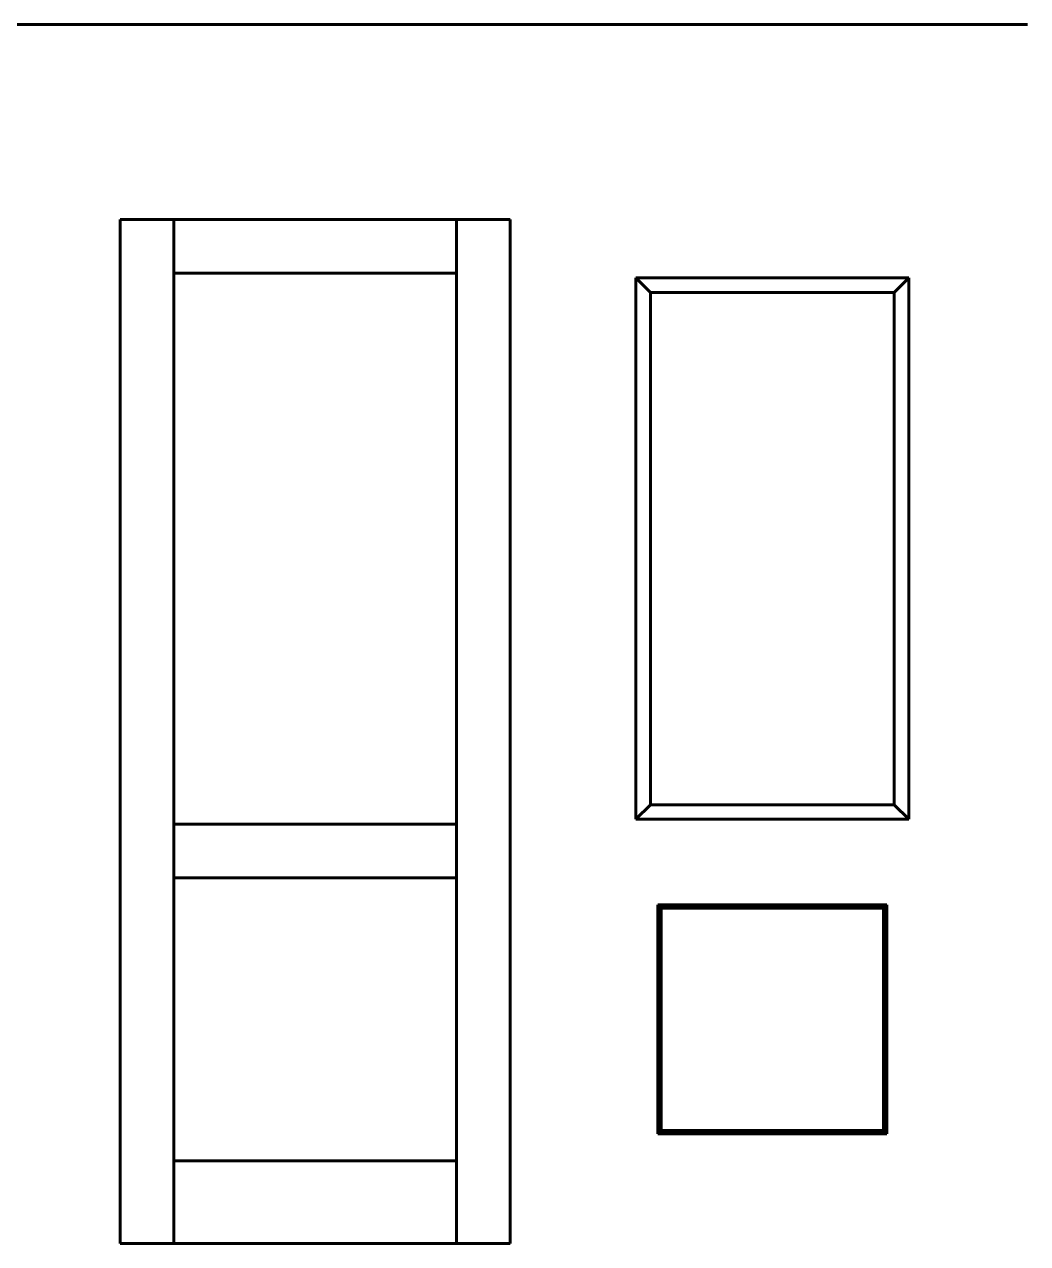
# Model space of a CAD drawing. Header units: inches. Extents: x -4554 to 14101, y -13650 to 2449.
# Drawn here: x 5192 to 7250, y -6400 to -3900 of the extents above; entities that cross this region are included whole.
import ezdxf

# ---------------------------------------------------------------- set-up
doc = ezdxf.new("R2010")
doc.units = ezdxf.units.IN
doc.layers.add('Слой1', color=7, linetype='Continuous')

msp = doc.modelspace()

# ---------------------------------------------------------------- linework, layer by layer
at = {"layer": 'Слой1', "linetype": 'Continuous', "lineweight": 60}
msp.add_line((-3250, -3900), (7250, -3900), dxfattribs=at)
at = {"layer": 'Слой1', "color": 7, "linetype": 'Continuous', "lineweight": 60}
for p, q in [((6188, -4300), (5388, -4300)), ((5388, -6400), (5388, -4300)), ((5498, -6400), (5498, -4300)), ((6078, -6400), (6078, -4300)), ((6188, -6400), (6188, -4300)), ((6078, -4410), (5498, -4410)), ((6446, -5530), (6446, -4420)), ((6476, -4450), (6446, -4420)), ((7006, -4420), (6446, -4420)), ((7006, -4420), (6976, -4450)), ((7006, -5530), (7006, -4420)), ((6476, -5500), (6476, -4450)), ((6976, -4450), (6476, -4450)), ((6976, -5500), (6976, -4450)), ((6446, -5530), (6476, -5500)), ((6976, -5500), (6476, -5500)), ((7006, -5530), (6976, -5500)), ((6078, -5540), (5498, -5540)), ((7006, -5530), (6446, -5530)), ((6078, -5650), (5498, -5650)), ((6961, -5705), (6491, -5705)), ((6498, -5712), (6491, -5705)), ((6491, -6175), (6491, -5705)), ((6496, -5710), (6956, -5710)), ((6496, -5710), (6496, -6170)), ((6498, -5712), (6954, -5712)), ((6498, -6168), (6498, -5712)), ((6954, -5712), (6961, -5705)), ((6954, -6168), (6954, -5712)), ((6956, -5710), (6956, -6170)), ((6961, -6175), (6961, -5705)), ((6498, -6168), (6491, -6175)), ((6961, -6175), (6491, -6175)), ((6956, -6170), (6496, -6170)), ((6954, -6168), (6498, -6168)), ((6961, -6175), (6954, -6168)), ((6078, -6230), (5498, -6230)), ((6188, -6400), (5388, -6400))]:
    msp.add_line(p, q, dxfattribs=at)

doc.saveas('drawing.dxf')
